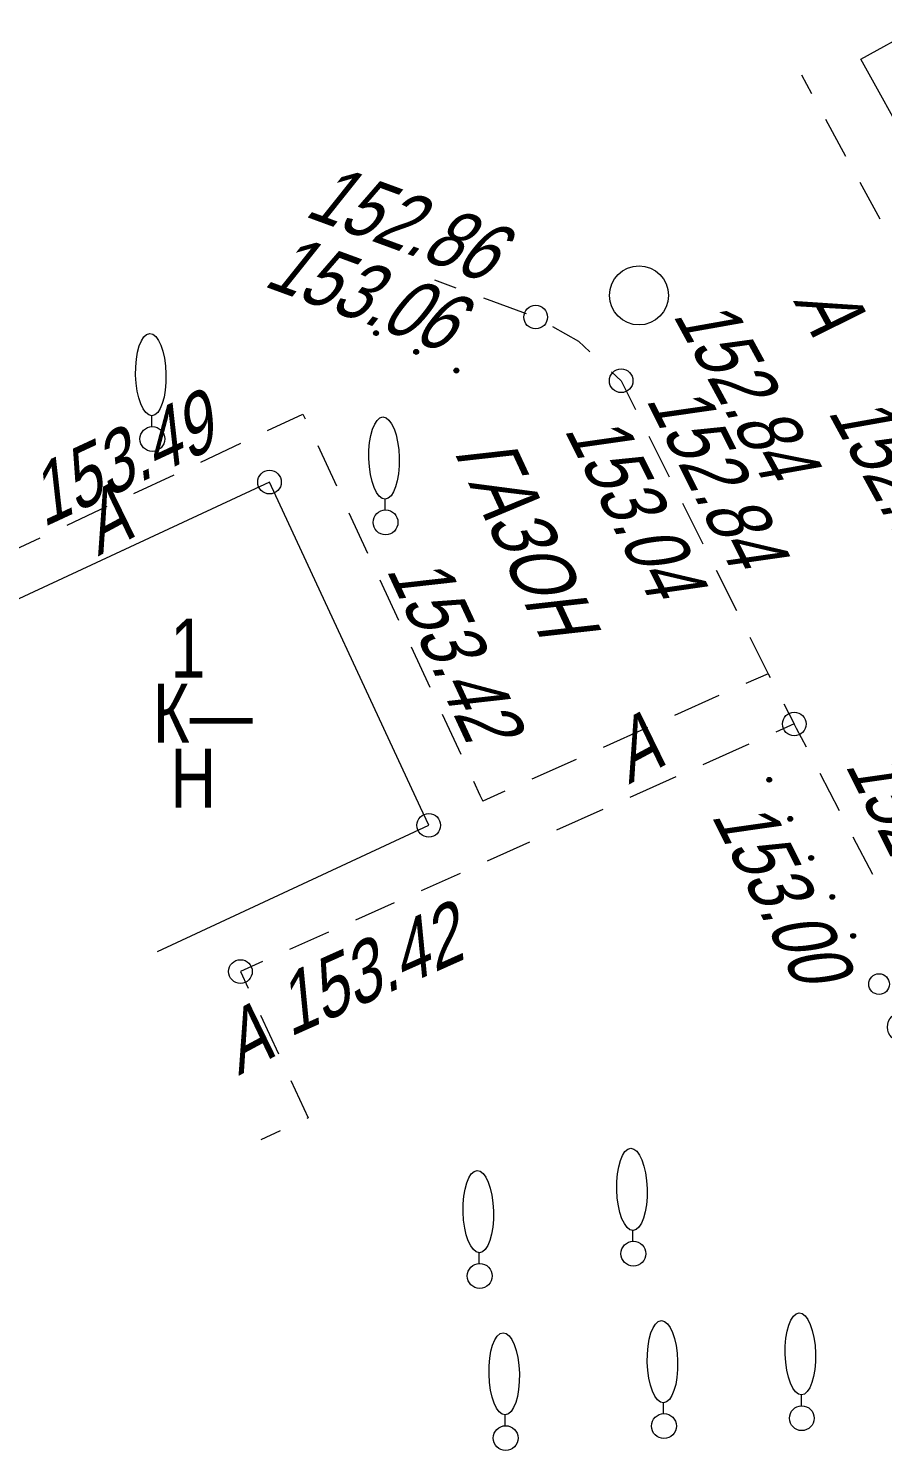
# Model space of a CAD drawing. Header units: metres. Extents: x 382 to 851, y 14083 to 14440.
# Drawn here: x 429.91 to 444.36, y 14322.25 to 14346.31 of the extents above; entities that cross this region are included whole.
import ezdxf
from ezdxf.enums import TextEntityAlignment as Align

# ---------------------------------------------------------------- set-up
doc = ezdxf.new("R2010")
doc.units = ezdxf.units.M
doc.header["$MEASUREMENT"] = 0
doc.linetypes.add('UP line', pattern=[1.5, 1, -0.5])
for name, color, linetype, lineweight in [('Бортовой камень', 7, 'Continuous', 25), ('Горизонтали', 7, 'Continuous', 25), ('Граница улицы', 7, 'Continuous', 25), ('Здания', 7, 'Continuous', 25), ('Колодцы', 7, 'Continuous', 25), ('Леса и газоны', 7, 'Continuous', 25), ('Отдельно стоящее дерево', 7, 'Continuous', 25), ('Полоса деревьев', 7, 'Continuous', 25), ('Части зданий', 7, 'Continuous', 25)]:
    doc.layers.add(name, color=color, linetype=linetype, lineweight=lineweight)
doc.styles.add('Style-RUSSIAN_1251', font='RUSSIAN_1251.shx')
doc.styles.add('Style-RUSSIAN_1251 I 0.32289', font='RUSSIAN_1251.shx', dxfattribs={"oblique": 18.5})

# ---------------------------------------------------------------- blocks, each defined once
blk = doc.blocks.new('DEREVO_69')
at = {"layer": 'Отдельно стоящее дерево', "color": 251, "linetype": 'Continuous', "lineweight": 9, "flags": 128}
blk.add_lwpolyline([(-0.007, 0.21), (-0.007, 0.393)], dxfattribs=at)
at = {"layer": 'Отдельно стоящее дерево', "color": 251, "linetype": 'Continuous', "lineweight": 9}
blk.add_arc((0, 0.001), 0.21, 0, 360, dxfattribs=at)
blk.add_ellipse((-0.025, 1.089), major_axis=(-0.019, 0.695), ratio=0.369829, dxfattribs=at)
blk = doc.blocks.new('DEREVO_70')
at = {"layer": 'Отдельно стоящее дерево', "color": 251, "linetype": 'Continuous', "lineweight": 9, "flags": 128}
blk.add_lwpolyline([(-0.007, 0.21), (-0.007, 0.393)], dxfattribs=at)
at = {"layer": 'Отдельно стоящее дерево', "color": 251, "linetype": 'Continuous', "lineweight": 9}
blk.add_arc((0, 0.001), 0.21, 0, 360, dxfattribs=at)
blk.add_ellipse((-0.025, 1.089), major_axis=(-0.019, 0.695), ratio=0.369829, dxfattribs=at)
blk = doc.blocks.new('DEREVO_71')
at = {"layer": 'Отдельно стоящее дерево', "color": 251, "linetype": 'Continuous', "lineweight": 9, "flags": 128}
blk.add_lwpolyline([(-0.007, 0.21), (-0.007, 0.393)], dxfattribs=at)
at = {"layer": 'Отдельно стоящее дерево', "color": 251, "linetype": 'Continuous', "lineweight": 9}
blk.add_arc((0, 0.001), 0.21, 0, 360, dxfattribs=at)
blk.add_ellipse((-0.025, 1.089), major_axis=(-0.019, 0.695), ratio=0.369829, dxfattribs=at)
blk = doc.blocks.new('DEREVO_72')
at = {"layer": 'Отдельно стоящее дерево', "color": 251, "linetype": 'Continuous', "lineweight": 9, "flags": 128}
blk.add_lwpolyline([(-0.007, 0.21), (-0.007, 0.393)], dxfattribs=at)
at = {"layer": 'Отдельно стоящее дерево', "color": 251, "linetype": 'Continuous', "lineweight": 9}
blk.add_arc((0, 0.001), 0.21, 0, 360, dxfattribs=at)
blk.add_ellipse((-0.025, 1.089), major_axis=(-0.019, 0.695), ratio=0.369829, dxfattribs=at)
blk = doc.blocks.new('DEREVO_73')
at = {"layer": 'Отдельно стоящее дерево', "color": 251, "linetype": 'Continuous', "lineweight": 9, "flags": 128}
blk.add_lwpolyline([(-0.007, 0.21), (-0.007, 0.393)], dxfattribs=at)
at = {"layer": 'Отдельно стоящее дерево', "color": 251, "linetype": 'Continuous', "lineweight": 9}
blk.add_arc((0, 0.001), 0.21, 0, 360, dxfattribs=at)
blk.add_ellipse((-0.025, 1.089), major_axis=(-0.019, 0.695), ratio=0.369829, dxfattribs=at)
blk = doc.blocks.new('msdElementTypeLineString_10')
at = {"layer": 'Полоса деревьев', "color": 251, "linetype": 'Continuous', "lineweight": 9}
for p, q in [((0.389, 10.181), (0.412, 10.137)), ((0.389, 10.17), (0.403, 10.144)), ((0.391, 10.187), (0.419, 10.136)), ((0.394, 10.193), (0.425, 10.135)), ((0.397, 10.198), (0.431, 10.135)), ((0.4, 10.202), (0.436, 10.136)), ((0.404, 10.205), (0.441, 10.137)), ((0.408, 10.209), (0.446, 10.138)), ((0.413, 10.21), (0.45, 10.141)), ((0.418, 10.212), (0.454, 10.145)), ((0.423, 10.213), (0.458, 10.148)), ((0.428, 10.214), (0.461, 10.152)), ((0.434, 10.212), (0.464, 10.158)), ((0.441, 10.211), (0.466, 10.164)), ((0.449, 10.207), (0.467, 10.173)), ((0.458, 10.2), (0.462, 10.192)), ((0.744, 9.521), (0.768, 9.477)), ((0.744, 9.509), (0.758, 9.483)), ((0.746, 9.527), (0.774, 9.475)), ((0.749, 9.532), (0.78, 9.474)), ((0.752, 9.537), (0.786, 9.474)), ((0.755, 9.542), (0.791, 9.475)), ((0.759, 9.545), (0.796, 9.476)), ((0.763, 9.548), (0.801, 9.478)), ((0.768, 9.55), (0.805, 9.481)), ((0.773, 9.551), (0.809, 9.484)), ((0.778, 9.553), (0.813, 9.487)), ((0.783, 9.553), (0.816, 9.491)), ((0.79, 9.552), (0.819, 9.497)), ((0.796, 9.551), (0.821, 9.503)), ((0.804, 9.546), (0.822, 9.513)), ((0.813, 9.54), (0.817, 9.532)), ((1.099, 8.86), (1.123, 8.816)), ((1.1, 8.849), (1.114, 8.823)), ((1.102, 8.866), (1.129, 8.815)), ((1.104, 8.872), (1.135, 8.814)), ((1.107, 8.877), (1.141, 8.814)), ((1.111, 8.881), (1.146, 8.815)), ((1.115, 8.884), (1.152, 8.816)), ((1.119, 8.888), (1.156, 8.817)), ((1.123, 8.889), (1.16, 8.82)), ((1.128, 8.891), (1.164, 8.824)), ((1.133, 8.892), (1.168, 8.827)), ((1.139, 8.893), (1.172, 8.831)), ((1.145, 8.891), (1.174, 8.837)), ((1.151, 8.89), (1.177, 8.843)), ((1.159, 8.886), (1.177, 8.852)), ((1.168, 8.879), (1.173, 8.871)), ((1.455, 8.2), (1.478, 8.156)), ((1.455, 8.188), (1.469, 8.162)), ((1.457, 8.206), (1.484, 8.154)), ((1.46, 8.211), (1.491, 8.153)), ((1.463, 8.216), (1.497, 8.153)), ((1.466, 8.221), (1.501, 8.154)), ((1.47, 8.224), (1.507, 8.155)), ((1.474, 8.227), (1.512, 8.157)), ((1.479, 8.229), (1.516, 8.16)), ((1.484, 8.23), (1.52, 8.163)), ((1.488, 8.232), (1.524, 8.166)), ((1.494, 8.232), (1.527, 8.17)), ((1.5, 8.231), (1.529, 8.176)), ((1.506, 8.23), (1.532, 8.182)), ((1.515, 8.225), (1.533, 8.192)), ((1.524, 8.219), (1.528, 8.211)), ((1.81, 7.539), (1.833, 7.495)), ((1.81, 7.528), (1.824, 7.502)), ((1.812, 7.545), (1.84, 7.494)), ((1.815, 7.551), (1.846, 7.493)), ((1.818, 7.556), (1.852, 7.492)), ((1.821, 7.56), (1.857, 7.494)), ((1.825, 7.563), (1.862, 7.495)), ((1.829, 7.567), (1.867, 7.496)), ((1.834, 7.568), (1.871, 7.499)), ((1.839, 7.57), (1.875, 7.503)), ((1.844, 7.571), (1.879, 7.506)), ((1.849, 7.572), (1.882, 7.51)), ((1.855, 7.57), (1.885, 7.516)), ((1.862, 7.569), (1.887, 7.522)), ((1.87, 7.565), (1.888, 7.531)), ((1.879, 7.558), (1.883, 7.55)), ((3.468, 4.457), (3.492, 4.413)), ((3.468, 4.446), (3.482, 4.419)), ((3.47, 4.463), (3.498, 4.412)), ((3.473, 4.469), (3.504, 4.41)), ((3.476, 4.474), (3.51, 4.41)), ((3.479, 4.478), (3.515, 4.412)), ((3.483, 4.481), (3.52, 4.412)), ((3.487, 4.484), (3.525, 4.414)), ((3.492, 4.486), (3.529, 4.417)), ((3.497, 4.487), (3.533, 4.42)), ((3.502, 4.489), (3.537, 4.423)), ((3.507, 4.489), (3.54, 4.428)), ((3.513, 4.488), (3.543, 4.433)), ((3.52, 4.487), (3.545, 4.439)), ((3.528, 4.482), (3.546, 4.449)), ((3.537, 4.476), (3.541, 4.468)), ((3.823, 3.796), (3.847, 3.752)), ((3.823, 3.785), (3.838, 3.759)), ((3.826, 3.802), (3.853, 3.751)), ((3.828, 3.808), (3.859, 3.75)), ((3.831, 3.813), (3.865, 3.75)), ((3.835, 3.817), (3.87, 3.751)), ((3.839, 3.82), (3.875, 3.752)), ((3.842, 3.824), (3.88, 3.753)), ((3.847, 3.825), (3.884, 3.756)), ((3.852, 3.827), (3.888, 3.76)), ((3.857, 3.828), (3.892, 3.763)), ((3.862, 3.829), (3.896, 3.767)), ((3.869, 3.828), (3.898, 3.773)), ((3.875, 3.826), (3.901, 3.779)), ((3.883, 3.822), (3.901, 3.788)), ((3.892, 3.815), (3.897, 3.807)), ((4.178, 3.136), (4.202, 3.092)), ((4.181, 3.142), (4.208, 3.091)), ((4.183, 3.148), (4.215, 3.089)), ((4.186, 3.153), (4.221, 3.089)), ((4.19, 3.157), (4.225, 3.091)), ((4.194, 3.16), (4.231, 3.091)), ((4.198, 3.163), (4.236, 3.093)), ((4.203, 3.165), (4.24, 3.096)), ((4.208, 3.166), (4.244, 3.099)), ((4.212, 3.168), (4.247, 3.102)), ((4.218, 3.168), (4.251, 3.107)), ((4.224, 3.167), (4.253, 3.112)), ((4.23, 3.166), (4.256, 3.118)), ((4.239, 3.161), (4.257, 3.128)), ((4.248, 3.155), (4.252, 3.147)), ((4.179, 3.125), (4.193, 3.098)), ((4.534, 2.475), (4.557, 2.431)), ((4.534, 2.464), (4.548, 2.438)), ((4.536, 2.481), (4.564, 2.43)), ((4.539, 2.487), (4.57, 2.429)), ((4.542, 2.492), (4.576, 2.429)), ((4.545, 2.496), (4.581, 2.43)), ((4.549, 2.499), (4.586, 2.431)), ((4.553, 2.503), (4.591, 2.432)), ((4.558, 2.504), (4.595, 2.435)), ((4.563, 2.506), (4.599, 2.439)), ((4.568, 2.507), (4.603, 2.442)), ((4.573, 2.508), (4.606, 2.446)), ((4.579, 2.507), (4.609, 2.452)), ((4.586, 2.505), (4.611, 2.458)), ((4.594, 2.501), (4.612, 2.467)), ((4.603, 2.494), (4.607, 2.486)), ((9.902, 2.476), (9.964, 2.509)), ((9.903, 2.471), (9.968, 2.505)), ((9.904, 2.482), (9.958, 2.511)), ((9.904, 2.466), (9.972, 2.501)), ((9.905, 2.489), (9.952, 2.514)), ((9.906, 2.461), (9.975, 2.497)), ((9.907, 2.456), (9.978, 2.494)), ((9.909, 2.497), (9.943, 2.515)), ((9.911, 2.452), (9.979, 2.489)), ((9.914, 2.448), (9.98, 2.483)), ((9.916, 2.506), (9.924, 2.51)), ((9.918, 2.445), (9.981, 2.478)), ((9.923, 2.442), (9.981, 2.473)), ((9.929, 2.439), (9.98, 2.466)), ((9.935, 2.437), (9.979, 2.46)), ((9.946, 2.437), (9.972, 2.451)), ((9.24, 2.123), (9.302, 2.156)), ((9.241, 2.118), (9.306, 2.153)), ((9.242, 2.13), (9.296, 2.159)), ((9.243, 2.136), (9.29, 2.161)), ((9.243, 2.113), (9.31, 2.149)), ((9.244, 2.108), (9.313, 2.145)), ((9.245, 2.103), (9.316, 2.141)), ((9.248, 2.144), (9.281, 2.162)), ((9.249, 2.099), (9.318, 2.136)), ((9.252, 2.095), (9.318, 2.131)), ((9.254, 2.153), (9.262, 2.157)), ((9.256, 2.092), (9.32, 2.126)), ((9.261, 2.089), (9.319, 2.12)), ((9.267, 2.086), (9.318, 2.114)), ((9.273, 2.084), (9.317, 2.107)), ((9.284, 2.084), (9.31, 2.098)), ((4.889, 1.815), (4.913, 1.771)), ((4.889, 1.804), (4.904, 1.777)), ((4.892, 1.821), (4.919, 1.77)), ((4.894, 1.827), (4.925, 1.768)), ((4.897, 1.832), (4.931, 1.768)), ((4.9, 1.836), (4.936, 1.77)), ((4.904, 1.839), (4.941, 1.77)), ((4.908, 1.842), (4.946, 1.772)), ((4.913, 1.844), (4.95, 1.775)), ((4.918, 1.845), (4.954, 1.778)), ((4.923, 1.847), (4.958, 1.781)), ((4.928, 1.847), (4.961, 1.786)), ((4.935, 1.846), (4.964, 1.791)), ((4.941, 1.845), (4.966, 1.797)), ((4.949, 1.84), (4.967, 1.807)), ((4.958, 1.834), (4.963, 1.826)), ((8.579, 1.771), (8.64, 1.804)), ((8.579, 1.765), (8.644, 1.8)), ((8.58, 1.777), (8.634, 1.806)), ((8.581, 1.783), (8.629, 1.809)), ((8.581, 1.76), (8.648, 1.796)), ((8.582, 1.756), (8.651, 1.792)), ((8.584, 1.751), (8.654, 1.788)), ((8.586, 1.791), (8.619, 1.809)), ((8.587, 1.747), (8.656, 1.783)), ((8.59, 1.743), (8.656, 1.778)), ((8.592, 1.801), (8.6, 1.805)), ((8.594, 1.739), (8.658, 1.773)), ((8.599, 1.736), (8.657, 1.767)), ((8.605, 1.734), (8.656, 1.761)), ((8.611, 1.731), (8.655, 1.755)), ((8.622, 1.732), (8.649, 1.746)), ((7.917, 1.418), (7.978, 1.451)), ((7.917, 1.413), (7.982, 1.448)), ((7.918, 1.424), (7.972, 1.454)), ((7.919, 1.431), (7.967, 1.456)), ((7.919, 1.408), (7.986, 1.444)), ((7.924, 1.439), (7.957, 1.457)), ((7.93, 1.448), (7.938, 1.452)), ((7.92, 1.403), (7.989, 1.44)), ((7.922, 1.398), (7.992, 1.436)), ((7.925, 1.394), (7.994, 1.431)), ((7.928, 1.39), (7.994, 1.425)), ((7.932, 1.387), (7.996, 1.421)), ((7.937, 1.384), (7.995, 1.415)), ((7.943, 1.381), (7.994, 1.408)), ((7.949, 1.379), (7.993, 1.402)), ((7.96, 1.379), (7.987, 1.393)), ((7.255, 1.065), (7.316, 1.098)), ((7.255, 1.06), (7.321, 1.095)), ((7.256, 1.072), (7.311, 1.101)), ((7.257, 1.078), (7.305, 1.103)), ((7.257, 1.055), (7.324, 1.091)), ((7.258, 1.05), (7.327, 1.087)), ((7.26, 1.045), (7.33, 1.083)), ((7.262, 1.086), (7.295, 1.104)), ((7.263, 1.042), (7.332, 1.078)), ((7.266, 1.038), (7.332, 1.073)), ((7.268, 1.095), (7.276, 1.1)), ((7.27, 1.034), (7.334, 1.068)), ((7.275, 1.031), (7.333, 1.062)), ((7.281, 1.029), (7.332, 1.056)), ((7.287, 1.026), (7.331, 1.05)), ((7.298, 1.026), (7.325, 1.04))]:
    blk.add_line(p, q, dxfattribs=at)
for centre, radius in [((0.428, 10.174), 0.04), ((0.783, 9.513), 0.04), ((1.138, 8.853), 0.04), ((1.494, 8.192), 0.04), ((1.849, 7.532), 0.04), ((2.287, 6.717), 0.175), ((2.678, 5.991), 0.25), ((3.077, 5.268), 0.175), ((3.507, 4.449), 0.04), ((12.211, 3.694), 0.175), ((3.862, 3.789), 0.04), ((11.487, 3.298), 0.25), ((4.218, 3.128), 0.04), ((10.759, 2.911), 0.175), ((4.573, 2.468), 0.04), ((9.942, 2.476), 0.04), ((9.28, 2.123), 0.04), ((4.928, 1.807), 0.04), ((8.618, 1.77), 0.04), ((7.956, 1.418), 0.04), ((5.366, 0.993), 0.175), ((7.294, 1.065), 0.04), ((5.757, 0.266), 0.25), ((6.156, -0.456), 0.175)]:
    blk.add_circle(centre, radius, dxfattribs=at)
blk = doc.blocks.new('PIKET_42')
at = {"layer": 'Горизонтали', "color": 251, "linetype": 'Continuous', "lineweight": 9}
blk.add_arc((0, 0), 0.2, 0, 360, dxfattribs=at)
blk = doc.blocks.new('PIKET_43')
at = {"layer": 'Горизонтали', "color": 251, "linetype": 'Continuous', "lineweight": 9}
blk.add_arc((0.00039, -0.00023), 0.2, 0, 359.999994, dxfattribs=at)
blk = doc.blocks.new('msdElementTypeLineString_15')
at = {"layer": 'Части зданий', "color": 251, "linetype": 'Continuous', "lineweight": 9}
for p, q in [((4.505, 4.86), (4.176, 4.713)), ((3.719, 4.509), (3.061, 4.215)), ((2.604, 4.011), (1.946, 3.717)), ((1.489, 3.513), (0.831, 3.219)), ((0.342, 2.112), (0.646, 1.458)), ((0.673, 0.153), (0.346, 0.001))]:
    blk.add_line(p, q, dxfattribs=at)
at = {"layer": 'Части зданий', "color": 251, "linetype": 'Continuous', "lineweight": 9, "flags": 128}
for points in [[(0.375, 3.015), (0, 2.848), (0.131, 2.566)], [(0.856, 1.005), (1.149, 0.374), (1.127, 0.363)]]:
    blk.add_lwpolyline(points, dxfattribs=at)
blk = doc.blocks.new('KOLOD_14')
at = {"layer": 'Колодцы', "color": 251, "linetype": 'Continuous', "lineweight": 9}
blk.add_arc((-0.0001, -0.00036), 0.5, 0, 359.999994, dxfattribs=at)
blk = doc.blocks.new('DEREVO_82')
at = {"layer": 'Отдельно стоящее дерево', "color": 251, "linetype": 'Continuous', "lineweight": 9, "flags": 128}
blk.add_lwpolyline([(-0.007, 0.21), (-0.007, 0.393)], dxfattribs=at)
at = {"layer": 'Отдельно стоящее дерево', "color": 251, "linetype": 'Continuous', "lineweight": 9}
blk.add_arc((0.001, 0.001), 0.21, 0, 360, dxfattribs=at)
blk.add_ellipse((-0.025, 1.089), major_axis=(-0.019, 0.695), ratio=0.369829, dxfattribs=at)
blk = doc.blocks.new('DEREVO_83')
at = {"layer": 'Отдельно стоящее дерево', "color": 251, "linetype": 'Continuous', "lineweight": 9, "flags": 128}
blk.add_lwpolyline([(-0.007, 0.21), (-0.007, 0.393)], dxfattribs=at)
at = {"layer": 'Отдельно стоящее дерево', "color": 251, "linetype": 'Continuous', "lineweight": 9}
blk.add_arc((0.001, 0.001), 0.21, 0, 360, dxfattribs=at)
blk.add_ellipse((-0.024, 1.089), major_axis=(-0.019, 0.695), ratio=0.369829, dxfattribs=at)
blk = doc.blocks.new('msdElementTypeLine_10')
at = {"layer": 'Полоса деревьев', "color": 251, "linetype": 'Continuous', "lineweight": 9}
for p, q in [((0.551, 1.039), (0.619, 1.008)), ((0.551, 1.034), (0.616, 1.004)), ((0.551, 1.028), (0.611, 1)), ((0.552, 1.044), (0.623, 1.011)), ((0.553, 1.022), (0.606, 0.997)), ((0.554, 1.049), (0.626, 1.016)), ((0.555, 1.016), (0.6, 0.995)), ((0.557, 1.053), (0.627, 1.02)), ((0.56, 1.057), (0.628, 1.025)), ((0.561, 1.007), (0.589, 0.994)), ((0.563, 1.062), (0.63, 1.03)), ((0.567, 1.065), (0.63, 1.036)), ((0.572, 1.068), (0.628, 1.042)), ((0.578, 1.071), (0.627, 1.048)), ((0.587, 1.072), (0.622, 1.056)), ((0.599, 1.072), (0.607, 1.069)), ((1.231, 0.723), (1.299, 0.692)), ((1.232, 0.728), (1.303, 0.695)), ((1.234, 0.733), (1.306, 0.699)), ((1.237, 0.737), (1.307, 0.704)), ((1.24, 0.741), (1.309, 0.709)), ((1.243, 0.745), (1.31, 0.714)), ((1.247, 0.749), (1.31, 0.72)), ((1.252, 0.752), (1.309, 0.726)), ((1.258, 0.755), (1.307, 0.732)), ((1.267, 0.756), (1.302, 0.74)), ((1.279, 0.756), (1.287, 0.752)), ((1.231, 0.718), (1.296, 0.687)), ((1.232, 0.712), (1.291, 0.684)), ((1.233, 0.706), (1.286, 0.681)), ((1.235, 0.7), (1.28, 0.678)), ((1.242, 0.691), (1.269, 0.678)), ((1.911, 0.407), (1.979, 0.375)), ((1.911, 0.402), (1.976, 0.371)), ((1.912, 0.396), (1.972, 0.368)), ((1.913, 0.412), (1.983, 0.379)), ((1.913, 0.39), (1.966, 0.365)), ((1.914, 0.417), (1.986, 0.383)), ((1.915, 0.383), (1.96, 0.362)), ((1.917, 0.421), (1.987, 0.388)), ((1.92, 0.425), (1.989, 0.393)), ((1.922, 0.375), (1.949, 0.362)), ((1.923, 0.429), (1.99, 0.398)), ((1.927, 0.433), (1.99, 0.403)), ((1.932, 0.436), (1.989, 0.41)), ((1.938, 0.439), (1.987, 0.416)), ((1.948, 0.44), (1.982, 0.424)), ((1.959, 0.44), (1.967, 0.436))]:
    blk.add_line(p, q, dxfattribs=at)
for centre in [(0.59, 1.033), (1.27, 0.717), (1.95, 0.401)]:
    blk.add_circle(centre, 0.04, dxfattribs=at)
blk = doc.blocks.new('PIKET_65')
at = {"layer": 'Горизонтали', "color": 251, "linetype": 'Continuous', "lineweight": 9}
blk.add_arc((0.00013, -0.0005), 0.2, 0, 359.999994, dxfattribs=at)
blk = doc.blocks.new('PIKET_73')
at = {"layer": 'Горизонтали', "color": 251, "linetype": 'Continuous', "lineweight": 9}
blk.add_arc((0, 0), 0.2, 0, 360, dxfattribs=at)
blk = doc.blocks.new('PIKET_74')
at = {"layer": 'Горизонтали', "color": 251, "linetype": 'Continuous', "lineweight": 9}
blk.add_arc((-0.00032, -0.00044), 0.2, 0, 359.999994, dxfattribs=at)
blk = doc.blocks.new('PIKET_75')
at = {"layer": 'Горизонтали', "color": 251, "linetype": 'Continuous', "lineweight": 9}
blk.add_arc((0.00025, 0.00014), 0.2, 0, 359.999994, dxfattribs=at)
blk = doc.blocks.new('msdElementTypeLineString_33')
at = {"layer": 'Граница улицы', "color": 251, "linetype": 'Continuous', "lineweight": 9}
for p, q in [((4.83, 2.158), (4.454, 1.991)), ((3.998, 1.787), (3.247, 1.451)), ((2.79, 1.247), (2.04, 0.912)), ((1.583, 0.708), (0.832, 0.373)), ((0.376, 0.169), (0, 0.001))]:
    blk.add_line(p, q, dxfattribs=at)
blk = doc.blocks.new('msdElementTypeLineString_34')
at = {"layer": 'Граница улицы', "color": 251, "linetype": 'Continuous', "lineweight": 9}
for p, q in [((4.103, 1.833), (3.322, 1.484)), ((2.866, 1.28), (2.085, 0.932)), ((1.628, 0.728), (0.848, 0.379)), ((0.391, 0.175), (0.001, 0.001))]:
    blk.add_line(p, q, dxfattribs=at)
at = {"layer": 'Граница улицы', "color": 251, "linetype": 'Continuous', "lineweight": 9, "flags": 128}
blk.add_lwpolyline([(4.911, 2.1), (4.871, 2.176), (4.56, 2.037)], dxfattribs=at)
blk = doc.blocks.new('msdElementTypeLineString_35')
at = {"layer": 'Части зданий', "color": 251, "linetype": 'Continuous', "lineweight": 9}
for p, q in [((4.188, 5.736), (4.868, 6.056)), ((6.167, 6.015), (6.483, 5.334)), ((3.056, 5.203), (3.736, 5.523)), ((1.924, 4.671), (2.604, 4.991)), ((6.694, 4.88), (7.01, 4.199)), ((0.792, 4.138), (1.472, 4.458)), ((0, 3.765), (0.34, 3.925)), ((7.221, 3.746), (7.537, 3.064)), ((7.748, 2.611), (8.064, 1.93)), ((8.275, 1.476), (8.591, 0.795))]:
    blk.add_line(p, q, dxfattribs=at)
at = {"layer": 'Части зданий', "color": 251, "linetype": 'Continuous', "lineweight": 9, "flags": 128}
for points in [[(5.32, 6.269), (5.918, 6.55), (5.956, 6.468)], [(8.802, 0.342), (8.912, 0.104), (8.96, 0.001)]]:
    blk.add_lwpolyline(points, dxfattribs=at)
blk = doc.blocks.new('msdElementTypeLineString_37')
at = {"layer": 'Бортовой камень', "color": 251, "linetype": 'Continuous', "lineweight": 9}
for p, q in [((0.17, 9.383), (0, 9.695)), ((0.749, 8.321), (0.409, 8.944)), ((1.328, 7.258), (0.989, 7.882))]:
    blk.add_line(p, q, dxfattribs=at)
blk = doc.blocks.new('msdElementTypeLineString_38')
at = {"layer": 'Бортовой камень', "color": 251, "linetype": 'Continuous', "lineweight": 9}
for p, q in [((0.166, 11.149), (0, 11.466)), ((0.728, 10.072), (0.397, 10.706)), ((1.29, 8.995), (0.959, 9.629))]:
    blk.add_line(p, q, dxfattribs=at)
blk = doc.blocks.new('msdElementTypeLineString_41')
at = {"layer": 'Бортовой камень', "color": 251, "linetype": 'Continuous', "lineweight": 9}
for p, q in [((0, 7.511), (0.361, 7.379)), ((0.83, 7.207), (1.552, 6.943)), ((3.63, 4.87), (3.975, 4.183)), ((4.199, 3.736), (4.544, 3.05)), ((4.768, 2.603), (5.112, 1.917)), ((5.914, 0.341), (6.091, 0))]:
    blk.add_line(p, q, dxfattribs=at)
at = {"layer": 'Бортовой камень', "color": 251, "linetype": 'Continuous', "lineweight": 9, "flags": 128}
for points in [[(1.999, 6.722), (2.438, 6.473), (2.631, 6.295)], [(2.998, 5.956), (3.161, 5.806), (3.406, 5.317)], [(5.337, 1.47), (5.647, 0.851), (5.682, 0.784)]]:
    blk.add_lwpolyline(points, dxfattribs=at)
blk = doc.blocks.new('msdElementTypeTextNode_2')
at = {"layer": 'Здания', "color": 251, "linetype": 'Continuous', "lineweight": 9, "style": 'Style-RUSSIAN_1251', "width": 0.799996}
for s, p in [(' 1 ', (0, 1.1)), ('К—', (0, 0)), (' Н', (0, -1.101))]:
    blk.add_text(s, height=1, dxfattribs=at).set_placement(p, align=Align.MIDDLE_LEFT)

msp = doc.modelspace()

# ---------------------------------------------------------------- linework, layer by layer
at = {"layer": 'Здания', "color": 251, "linetype": 'Continuous', "lineweight": 9, "flags": 128}
msp.add_lwpolyline([(432.093, 14330.696), (436.683, 14332.828), (436.544, 14333.127), (433.987, 14338.633), (429.009, 14336.321)], dxfattribs=at)
at = {"layer": 'Части зданий', "color": 251, "linetype": 'Continuous', "lineweight": 9, "flags": 128}
msp.add_lwpolyline([(445.787, 14344.772), (444.846, 14344.252), (443.998, 14345.786), (444.939, 14346.307)], dxfattribs=at)

# ---------------------------------------------------------------- block references
at = {"layer": 'Бортовой камень', "color": 251, "linetype": 'Continuous', "lineweight": 9}
for name, p in [('msdElementTypeLineString_37', (442.996, 14335.82)), ('msdElementTypeLineString_41', (436.779, 14334.542)), ('msdElementTypeLineString_38', (442.91, 14323))]:
    msp.add_blockref(name, p, dxfattribs=at)
at = {"layer": 'Горизонтали', "color": 251, "linetype": 'Continuous', "lineweight": 9}
for name, p in [('PIKET_73', (438.493, 14341.425)), ('PIKET_74', (439.94, 14340.348)), ('PIKET_65', (433.987, 14338.634)), ('PIKET_75', (442.87, 14334.542)), ('PIKET_42', (436.683, 14332.828)), ('PIKET_43', (433.495, 14330.355))]:
    msp.add_blockref(name, p, dxfattribs=at)
at = {"layer": 'Граница улицы', "color": 251, "linetype": 'Continuous', "lineweight": 9}
for name, p in [('msdElementTypeLineString_33', (437.596, 14333.235)), ('msdElementTypeLineString_34', (437.999, 14332.366))]:
    msp.add_blockref(name, p, dxfattribs=at)
at = {"layer": 'Здания', "color": 251, "linetype": 'Continuous', "lineweight": 9}
msp.add_blockref('msdElementTypeTextNode_2', (432.012, 14334.726), dxfattribs=at)
at = {"layer": 'Колодцы', "color": 251, "linetype": 'Continuous', "lineweight": 9}
msp.add_blockref('KOLOD_14', (440.242, 14341.792), dxfattribs=at)
at = {"layer": 'Отдельно стоящее дерево', "color": 251, "linetype": 'Continuous', "lineweight": 9}
for name, p in [('DEREVO_82', (432.003, 14339.362)), ('DEREVO_83', (435.951, 14337.951)), ('DEREVO_72', (440.147, 14325.582)), ('DEREVO_69', (437.546, 14325.205)), ('DEREVO_73', (442.998, 14322.799)), ('DEREVO_71', (440.664, 14322.666)), ('DEREVO_70', (437.985, 14322.462))]:
    msp.add_blockref(name, p, dxfattribs=at)
at = {"layer": 'Полоса деревьев', "color": 251, "linetype": 'Continuous', "lineweight": 9}
for name, p in [('msdElementTypeLine_10', (435.2, 14340.122)), ('msdElementTypeLineString_10', (442.018, 14323.425))]:
    msp.add_blockref(name, p, dxfattribs=at)
at = {"layer": 'Части зданий', "color": 251, "linetype": 'Continuous', "lineweight": 9}
for name, p in [('msdElementTypeLineString_35', (428.636, 14333.235)), ('msdElementTypeLineString_15', (433.495, 14327.507))]:
    msp.add_blockref(name, p, dxfattribs=at)

# ---------------------------------------------------------------- texts
at = {"layer": 'Горизонтали', "color": 251, "linetype": 'Continuous', "lineweight": 9, "style": 'Style-RUSSIAN_1251 I 0.32289', "oblique": 18.5, "width": 0.799996}
for s, rotation, p in [('152.86', 339.8639, (434.558, 14343.138)), ('153.49', 24.9113, (430.158, 14337.863)), ('152.84', 296.6486, (440.352, 14340.033)), ('152.77', 298.5946, (443.43, 14339.825)), ('153.42', 294.9113, (435.958, 14337.155)), ('152.80', 296.6486, (443.721, 14333.85)), ('153.42', 24.0684, (434.332, 14329.244))]:
    msp.add_text(s, height=1, rotation=rotation, dxfattribs=at).set_placement(p)
for s, rotation, p in [('153.06', 339.8639, (434.208, 14342.895)), ('153.04', 296.6486, (439.861, 14339.974)), ('153.00', 296.6486, (442.351, 14333.446))]:
    msp.add_text(s, height=1, rotation=rotation, dxfattribs=at).set_placement(p, align=Align.TOP_LEFT)
at = {"layer": 'Граница улицы', "color": 251, "linetype": 'Continuous', "lineweight": 9, "style": 'Style-RUSSIAN_1251 I 0.32289', "oblique": 18.5, "width": 0.799996}
for rotation, p in [(298.5946, (442.846, 14341.701)), (28.2864, (440.067, 14333.515))]:
    msp.add_text('А', height=1, rotation=rotation, dxfattribs=at).set_placement(p)
at = {"layer": 'Колодцы', "color": 251, "linetype": 'Continuous', "lineweight": 9, "style": 'Style-RUSSIAN_1251 I 0.32289', "oblique": 18.5, "width": 0.799996}
msp.add_text('152.84', height=1, rotation=298.5946, dxfattribs=at).set_placement((440.805, 14341.464))
at = {"layer": 'Леса и газоны', "color": 251, "linetype": 'Continuous', "lineweight": 9, "style": 'Style-RUSSIAN_1251 I 0.32289', "oblique": 18.5, "width": 0.8}
msp.add_text('ГАЗОН', height=1, rotation=294.9113, dxfattribs=at).set_placement((437.101, 14339.151))
at = {"layer": 'Части зданий', "color": 251, "linetype": 'UP line', "lineweight": 9, "style": 'Style-RUSSIAN_1251 I 0.32289', "oblique": 18.5, "width": 0.799996}
for p in [(431.083, 14337.374), (433.461, 14328.588)]:
    msp.add_text('А', height=1, rotation=28.2864, dxfattribs=at).set_placement(p)

doc.saveas('drawing.dxf')
